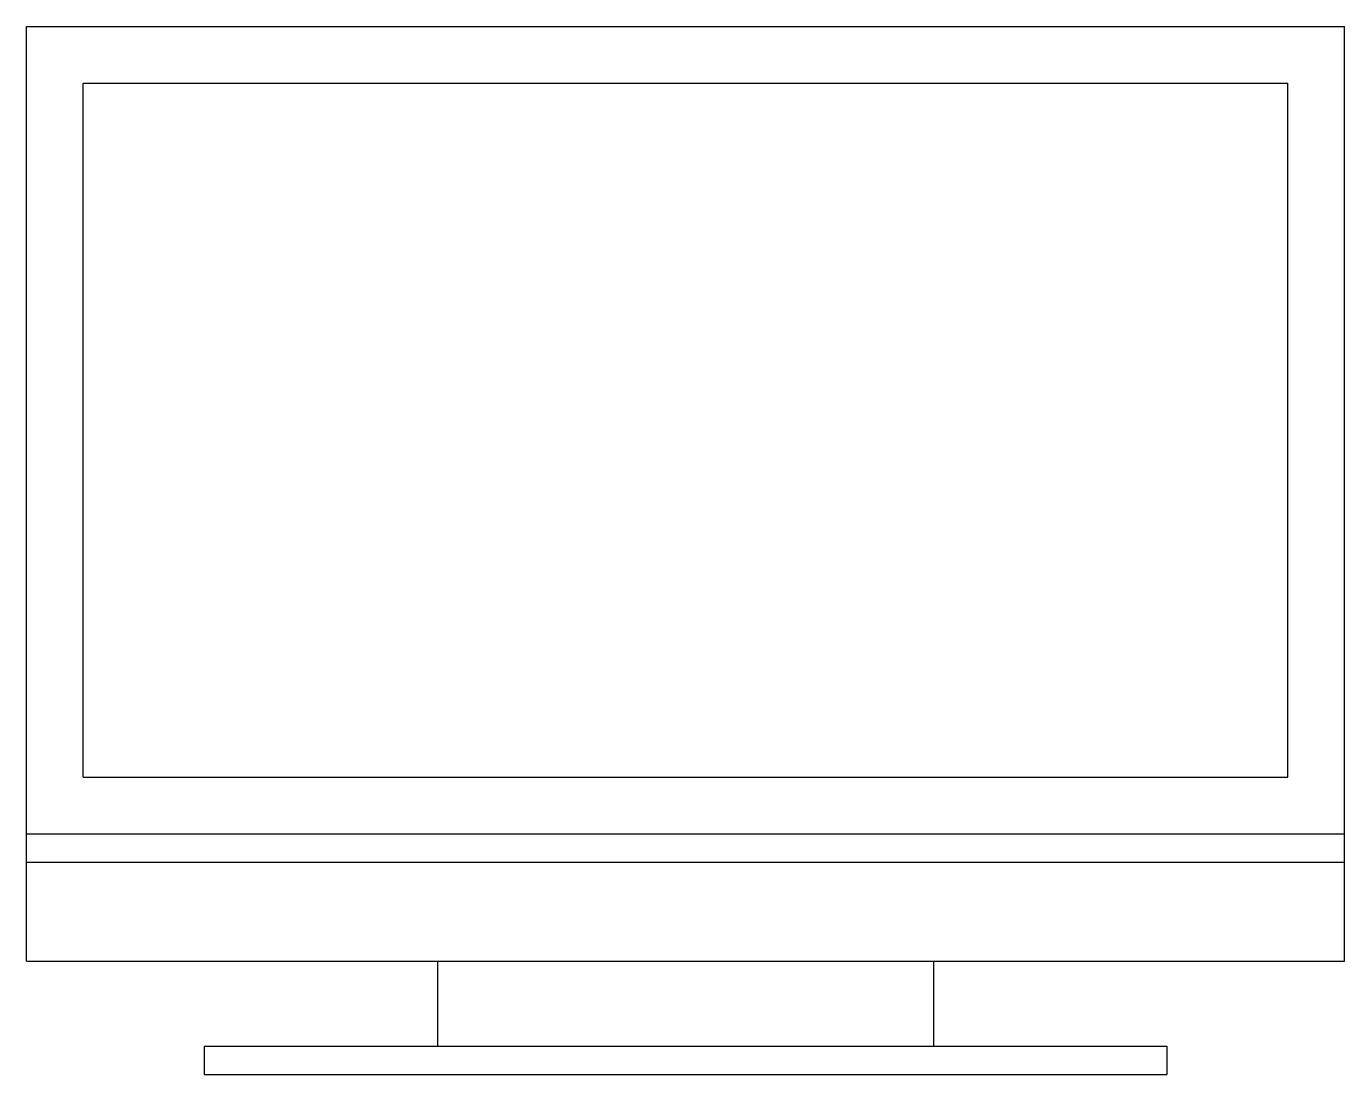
# Model space of a CAD drawing. Header units: millimetres. Extents: x 2625.46 to 2626.39, y 1379.92 to 1382.83.
# Drawn here: x 2625.464 to 2626.394, y 1382.086 to 1382.826 of the extents above.
import ezdxf

# ---------------------------------------------------------------- set-up
doc = ezdxf.new("R2010")
doc.units = ezdxf.units.MM
doc.layers.add('Accessori', color=252, linetype='Continuous')

msp = doc.modelspace()

# ---------------------------------------------------------------- linework, layer by layer
at = {"layer": 'Accessori'}
for p, q in [((2625.46374, 1382.16647), (2625.46374, 1382.82647)), ((2625.46374, 1382.82647), (2626.39374, 1382.82647)), ((2626.39374, 1382.16647), (2626.39374, 1382.82647)), ((2625.50374, 1382.29647), (2625.50374, 1382.78647)), ((2625.50374, 1382.78647), (2626.35374, 1382.78647)), ((2626.35374, 1382.29647), (2626.35374, 1382.78647)), ((2625.50374, 1382.29647), (2626.35374, 1382.29647)), ((2625.46374, 1382.25647), (2626.39374, 1382.25647)), ((2625.46374, 1382.23647), (2626.39374, 1382.23647)), ((2625.46374, 1382.16647), (2626.39374, 1382.16647)), ((2625.75374, 1382.16647), (2625.75374, 1382.10647)), ((2626.10374, 1382.16647), (2626.10374, 1382.10647)), ((2625.58924, 1382.10647), (2625.58924, 1382.08647)), ((2625.58924, 1382.10647), (2626.26824, 1382.10647)), ((2626.26824, 1382.10647), (2626.26824, 1382.08647)), ((2625.58924, 1382.08647), (2626.26824, 1382.08647)), ((2625.58924, 1382.08647), (2626.26824, 1382.08647))]:
    msp.add_line(p, q, dxfattribs=at)

doc.saveas('drawing.dxf')
